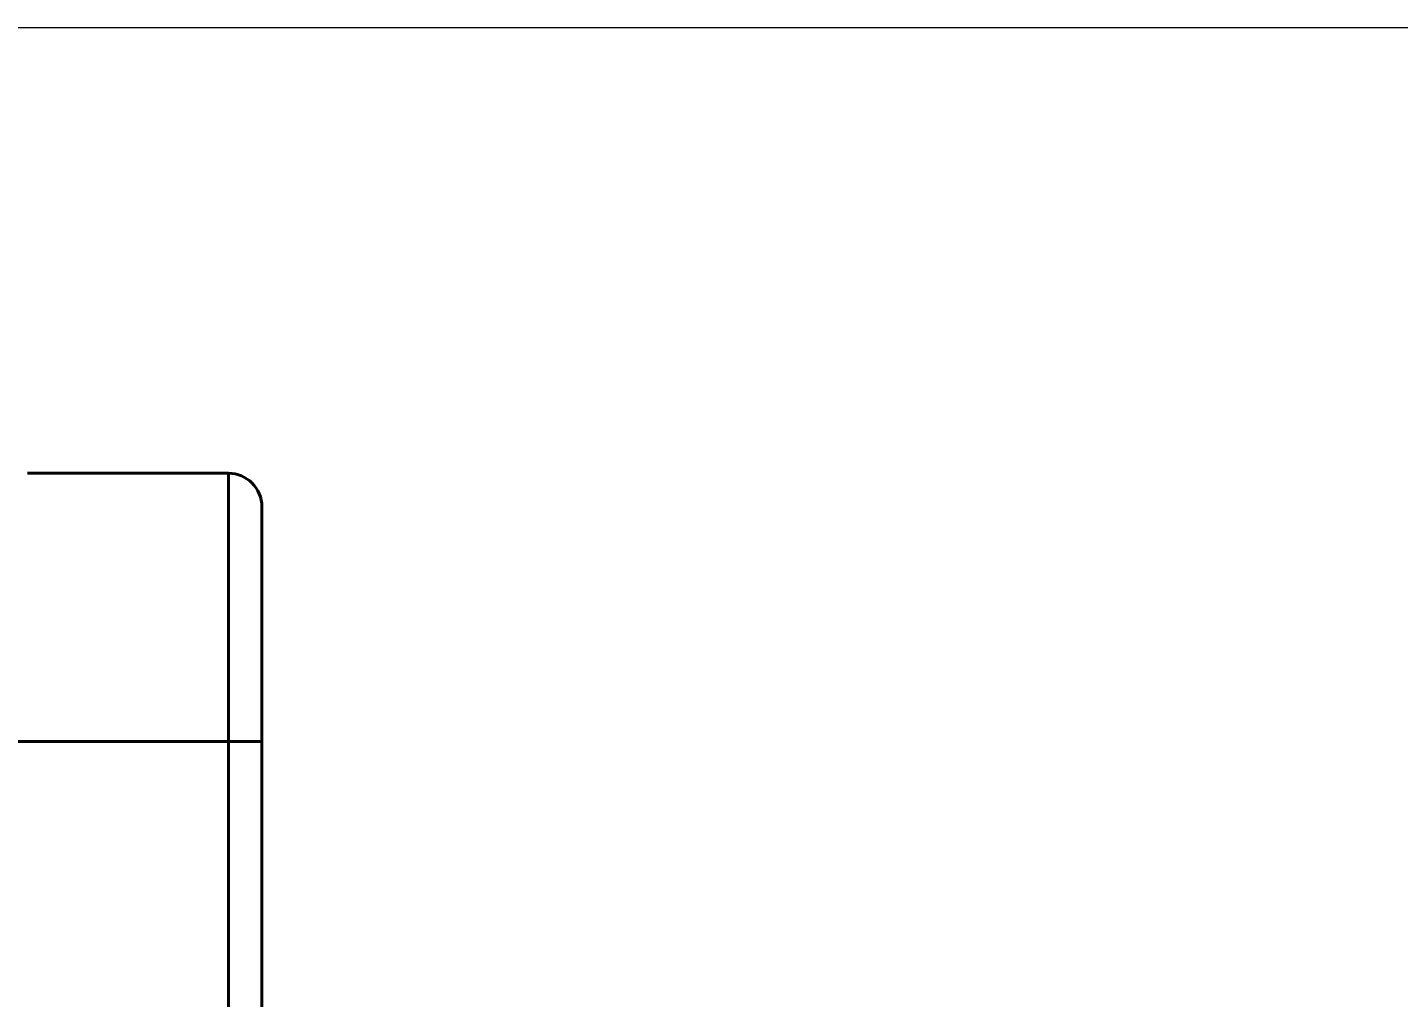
# Model space of a CAD drawing. Header units: millimetres. Extents: x 15 to 415, y 5 to 292.
# Drawn here: x 123.58 to 133.81, y 246.15 to 253.38 of the extents above; entities that cross this region are included whole.
import ezdxf

# ---------------------------------------------------------------- set-up
doc = ezdxf.new("R2010")
doc.units = ezdxf.units.MM
doc.layers.add('Annotations', color=7, linetype='Continuous')
doc.layers.add('Geometries', color=7, linetype='Continuous')
doc.styles.add('Shapr2', font='txt', dxfattribs={"height": 3.3495})
doc.dimstyles.new('ISO-25', dxfattribs={"dimtxt": 2.5, "dimasz": 2.5, "dimexe": 1.25, "dimexo": 0.625, "dimtad": 1, "dimtxsty": 'Standard', "dimcen": 2.5, "dimadec": 0, "dimazin": 0, "dimtfac": 1, "dimtmove": 0, "dimatfit": 3, "dimfxl": 1, "dimarcsym": 0})

# ---------------------------------------------------------------- blocks, each defined once
blk = doc.blocks.new('*D2')
at = {"layer": 'Annotations', "color": 0, "linetype": 'Continuous', "lineweight": 15}
for p, q in [((114.559, 253.384), (151.432, 253.384)), ((150.182, 250.884), (150.182, 204.861)), ((114.993, 202.361), (151.432, 202.361))]:
    blk.add_line(p, q, dxfattribs=at)
at = {"layer": 'Annotations', "color": 0}
for points in [[(150.599, 250.884), (149.765, 250.884), (150.182, 253.384)], [(149.765, 204.861), (150.599, 204.861), (150.182, 202.361)]]:
    blk.add_solid(points, dxfattribs=at)
at = {"layer": 'Defpoints', "color": 0}
for p in [(113.934, 253.384), (114.368, 202.361), (150.182, 202.361)]:
    blk.add_point(p, dxfattribs=at)
at = {"layer": 'Annotations', "color": 0, "lineweight": 15, "insert": (147.488, 221.87), "char_height": 3.3495, "attachment_point": 5, "rotation": 90, "style": 'Shapr2'}
blk.add_mtext('\\A1;102,05', dxfattribs=at)

msp = doc.modelspace()

# ---------------------------------------------------------------- linework, layer by layer
at = {"layer": 'Geometries', "linetype": 'Continuous', "lineweight": 40}
for p, q in [((123.5769, 250.0597), (123.5777, 250.0597)), ((125.0772, 250.0597), (123.5777, 250.0597)), ((125.0772, 250.0597), (125.0772, 248.0597)), ((125.3272, 248.0597), (125.3272, 249.8097)), ((122.9157, 248.0597), (125.0772, 248.0597)), ((125.0772, 248.0597), (125.0772, 241.0597)), ((125.0772, 248.0597), (125.3272, 248.0597)), ((125.3272, 244.2523), (125.3272, 248.0597))]:
    msp.add_line(p, q, dxfattribs=at)
msp.add_arc((125.0772, 249.8097), 0.25, 0, 90, dxfattribs=at)

# ---------------------------------------------------------------- dimensions: what is measured, and where the dimension line sits
at = {"layer": 'Annotations', "linetype": 'Continuous', "lineweight": 15}
dim = msp.add_linear_dim(base=(150.1821, 202.3613), p1=(113.934, 253.3843), p2=(114.3681, 202.3613), angle=270, dimstyle='ISO-25', override={"dimscale": 1, "dimgap": 0.7, "dimdec": 2, "dimlfac": 2, "dimrnd": 0.01, "dimzin": 8, "dimdsep": 44, "dimtxsty": 'Shapr2', "dimse1": 0, "dimse2": 0, "dimadec": 2, "dimtol": 0, "dimlim": 0, "dimtp": 0, "dimtm": 0, "dimtfac": 0.6, "dimtdec": 8, "dimfrac": 2, "dimtolj": 1, "dimlwd": 15, "dimlwe": 15}, dxfattribs=at)
dim.commit()
dim.dimension.update_dxf_attribs({"geometry": '*D2', "text_midpoint": (150.1821, 221.87), "dimtype": 160})

doc.saveas('drawing.dxf')
